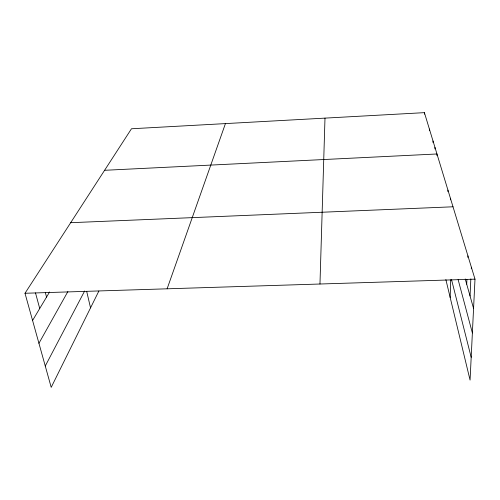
<?xml version="1.0" encoding="UTF-8"?>
<svg xmlns="http://www.w3.org/2000/svg" width="500" height="500" viewBox="0 0 500 500"><rect width="100%" height="100%" fill="white"/><g stroke="black" fill="none" stroke-linecap="round" stroke-linejoin="round"><path stroke-width="0.75" d="M424.387 114.162L424.406 112.65L131.469 128.769L25 293.269L51.206 387.35L98.869 291.038M429.369 130.581L429.394 129.056M433.006 142.556L433.031 141.037M434.931 148.919L434.956 147.381M436.931 155.538L436.962 153.975L104.588 170.3M447.894 191.625L447.938 190.094M450.375 199.819L450.419 198.263M319.969 284.019L324.994 118.125M450.169 297.462L450.725 279.775M466.712 284.188L466.912 279.594M467.863 257.413L467.931 255.881M470.056 296L470.838 278.888M471.3 268.775L471.375 267.219M424.406 112.65L475 279.15L470.069 380.106L445.863 279.575M167.113 288.812L225.431 123.6M45.263 366.025L84.637 291M38.931 343.294L67.888 291.544M32.575 320.462L49.6 291.962M70.675 222.7L453.013 206.794M25 293.269L475 279.15M465.225 278.938L473.569 308.425M35.494 292.881L39.719 308.5M458.119 279.587L472.375 332.95M45.344 292.569L46.537 297.087M451.544 279.662L471.188 357.306M86.7 291.425L90.538 307.863"/></g></svg>
